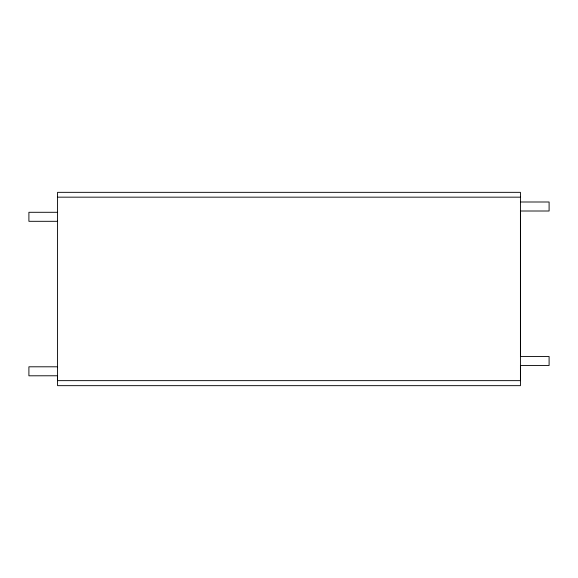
<?xml version="1.0" encoding="UTF-8"?>
<svg xmlns="http://www.w3.org/2000/svg" width="578" height="578" viewBox="0 0 578 578"><rect width="100%" height="100%" fill="white"/><g stroke="black" fill="none" stroke-linecap="round" stroke-linejoin="round"><path stroke-width="0.87" d="M57.569 212.292L57.569 221.309L28.9 221.309L28.9 212.292L57.569 212.292L57.569 192.337L520.431 192.337L520.431 385.663L57.569 385.663L57.569 375.772L28.9 375.808L28.9 366.799L57.569 366.799L57.569 380.642L520.431 380.642L520.431 365.513L549.1 365.513L549.1 356.496L520.431 356.496L520.431 211.006L549.1 211.006L549.1 201.997L520.431 201.997M57.569 197.163L520.431 197.163M57.569 221.114L57.569 367.68"/></g></svg>
